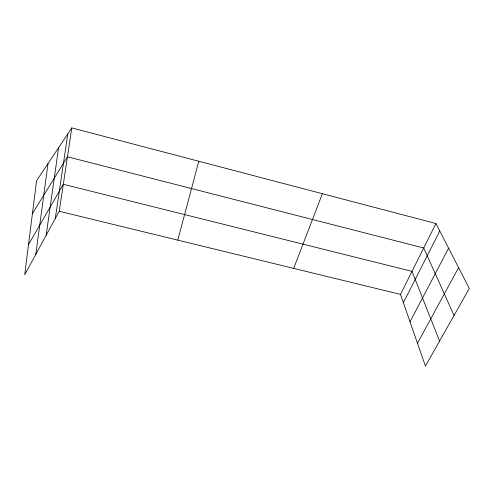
<?xml version="1.0" encoding="UTF-8"?>
<svg xmlns="http://www.w3.org/2000/svg" width="494" height="494" viewBox="0 0 494 494"><rect width="100%" height="100%" fill="white"/><g stroke="black" fill="none" stroke-linecap="round" stroke-linejoin="round"><path stroke-width="0.74" d="M35.803 254.348L48.011 163.563M46.152 235.329L58.57 147.737M55.279 218.552L67.808 133.886M71.797 127.903L36.587 180.687L24.7 274.75L59.243 211.265L71.797 127.903L435.949 223.529L469.3 288.459L425.427 366.097L400.492 294.393L435.949 223.529M177.797 240.146L198.779 161.248M293.664 268.372L322.403 193.71M403.388 302.723L439.784 230.994M410.02 321.804L448.608 248.173M417.486 343.262L458.593 267.618M28.51 244.586L63.306 184.281L412.015 271.367L439.574 341.064M32.431 213.569L67.45 156.783L423.71 247.988L454.042 315.462M59.243 211.265L400.492 294.393"/></g></svg>
